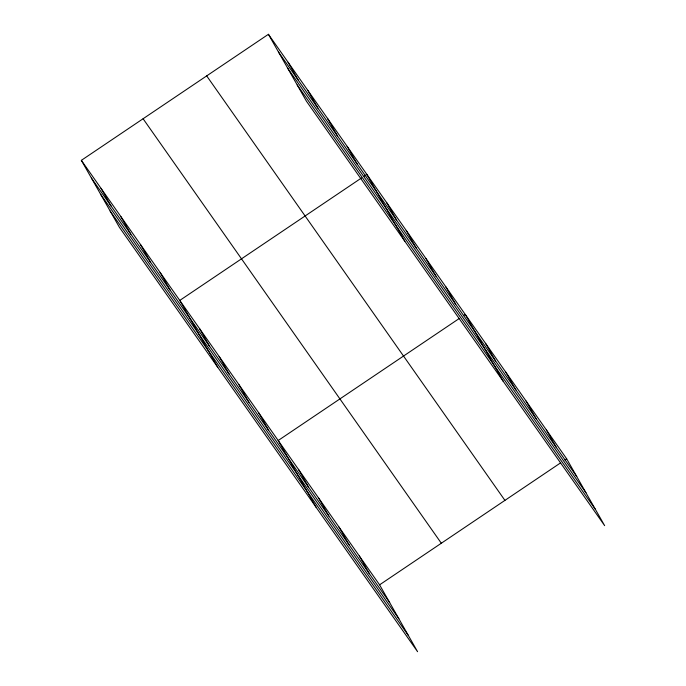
<?xml version="1.0" encoding="UTF-8"?>
<svg xmlns="http://www.w3.org/2000/svg" width="686" height="686" viewBox="0 0 686 686"><rect width="100%" height="100%" fill="white"/><g stroke="black" fill="none" stroke-linecap="round" stroke-linejoin="round"><path stroke-width="1.03" d="M81.351 160.344L379.59 584.832L417.577 651.7L119.347 227.22L81.351 160.344L268.423 34.3L566.653 458.78L604.649 525.656L306.41 101.168L268.423 34.3M361.548 177.94L179.775 300.425L217.762 367.302M364.197 176.165L366.839 174.381L404.834 241.249M459.088 318.613L278.19 440.506L316.177 507.374M463.496 315.646L465.262 314.454L503.25 381.33M379.59 584.832L560.488 462.939M564.895 459.972L566.653 458.78M278.516 52.059L576.746 476.538M287.726 68.266L585.955 492.745M297.21 84.961L595.439 509.449M206.692 75.897L504.922 500.377M143.091 118.755L441.321 543.235M91.444 178.111L389.674 602.591M100.653 194.318L398.883 618.798M110.137 211.014L408.367 635.493M546.373 429.916L556.466 447.675M526.093 401.053L536.186 418.812M505.814 372.189L515.906 389.948M485.534 343.326L495.626 361.085M445.574 286.439L455.667 304.207M425.895 258.425L435.979 276.184M406.206 230.41L416.299 248.169M386.527 202.396L396.611 220.155M347.159 146.367L357.252 164.126M327.479 118.344L337.563 136.111M307.791 90.329L317.884 108.096M288.111 62.315L298.196 80.073M359.31 555.96L369.394 573.728M339.03 527.097L349.114 544.864M318.75 498.233L328.834 515.992M298.47 469.37L308.554 487.129M258.502 412.492L268.595 430.251M238.822 384.477L248.915 402.236M219.134 356.454L229.227 374.222M199.454 328.44L209.547 346.207M160.087 272.411L170.179 290.169M140.407 244.396L150.491 262.155M120.719 216.382L130.812 234.14M101.039 188.367L111.132 206.126"/></g></svg>
